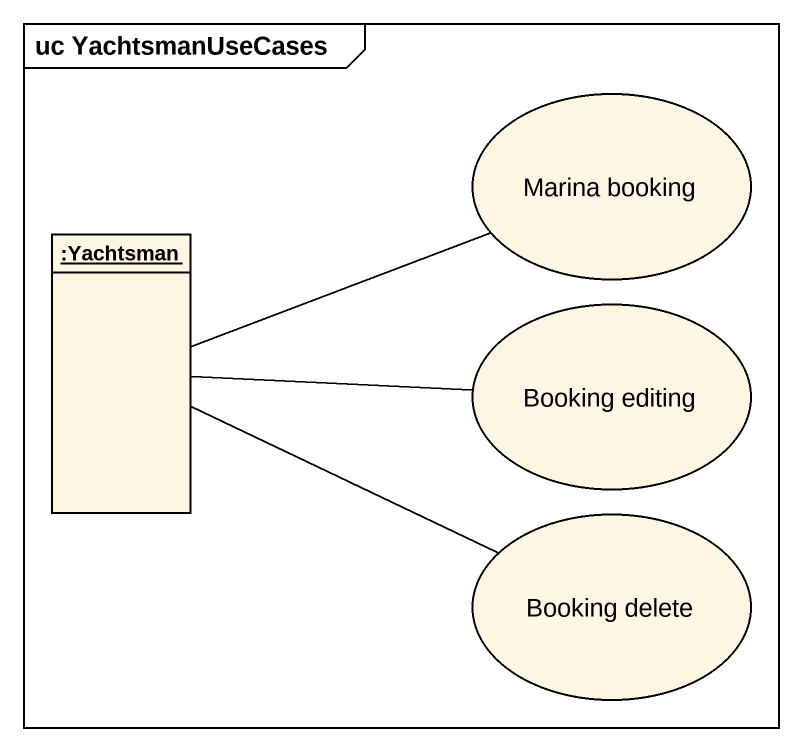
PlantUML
@startuml
mainframe uc YachtsmanUseCases
allowmixing
hide circle
hide empty members
usecase "Marina booking" as Marina_booking
object ":Yachtsman" as Yachtsman
usecase "Booking editing" as Booking_editing
usecase "Booking delete" as Booking_delete
Marina_booking -left- Yachtsman
Booking_editing -left- Yachtsman
Booking_delete -left- Yachtsman
@enduml
